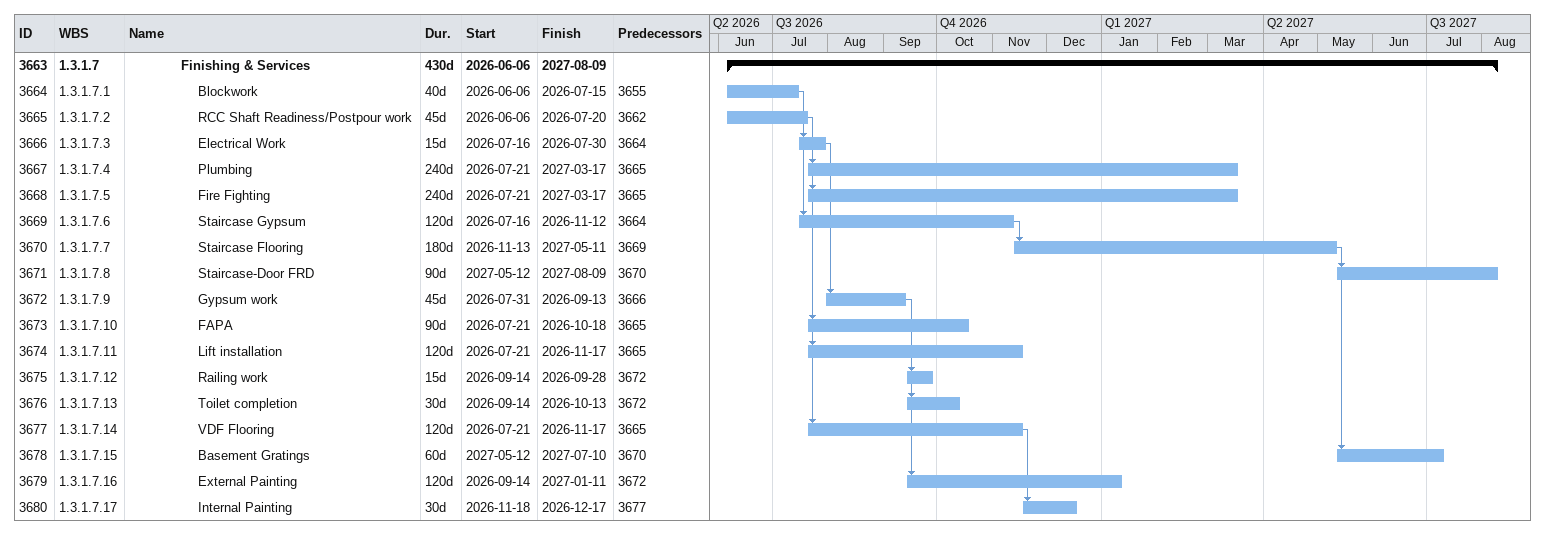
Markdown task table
| ID | WBS | Task | Duration | Start | Finish | Predecessors |
|---|---|---|---|---|---|---|
| 3663 | 1.3.1.7 | **Finishing & Services** | 430d | 2026-06-06 | 2027-08-09 |  |
| 3664 | 1.3.1.7.1 | Blockwork | 40d | 2026-06-06 | 2026-07-15 | 3655 |
| 3665 | 1.3.1.7.2 | RCC Shaft Readiness/Postpour work | 45d | 2026-06-06 | 2026-07-20 | 3662 |
| 3666 | 1.3.1.7.3 | Electrical Work | 15d | 2026-07-16 | 2026-07-30 | 3664 |
| 3667 | 1.3.1.7.4 | Plumbing | 240d | 2026-07-21 | 2027-03-17 | 3665 |
| 3668 | 1.3.1.7.5 | Fire Fighting | 240d | 2026-07-21 | 2027-03-17 | 3665 |
| 3669 | 1.3.1.7.6 | Staircase Gypsum | 120d | 2026-07-16 | 2026-11-12 | 3664 |
| 3670 | 1.3.1.7.7 | Staircase Flooring | 180d | 2026-11-13 | 2027-05-11 | 3669 |
| 3671 | 1.3.1.7.8 | Staircase-Door FRD | 90d | 2027-05-12 | 2027-08-09 | 3670 |
| 3672 | 1.3.1.7.9 | Gypsum work | 45d | 2026-07-31 | 2026-09-13 | 3666 |
| 3673 | 1.3.1.7.10 | FAPA | 90d | 2026-07-21 | 2026-10-18 | 3665 |
| 3674 | 1.3.1.7.11 | Lift installation | 120d | 2026-07-21 | 2026-11-17 | 3665 |
| 3675 | 1.3.1.7.12 | Railing work | 15d | 2026-09-14 | 2026-09-28 | 3672 |
| 3676 | 1.3.1.7.13 | Toilet completion | 30d | 2026-09-14 | 2026-10-13 | 3672 |
| 3677 | 1.3.1.7.14 | VDF Flooring | 120d | 2026-07-21 | 2026-11-17 | 3665 |
| 3678 | 1.3.1.7.15 | Basement Gratings | 60d | 2027-05-12 | 2027-07-10 | 3670 |
| 3679 | 1.3.1.7.16 | External Painting | 120d | 2026-09-14 | 2027-01-11 | 3672 |
| 3680 | 1.3.1.7.17 | Internal Painting | 30d | 2026-11-18 | 2026-12-17 | 3677 |
